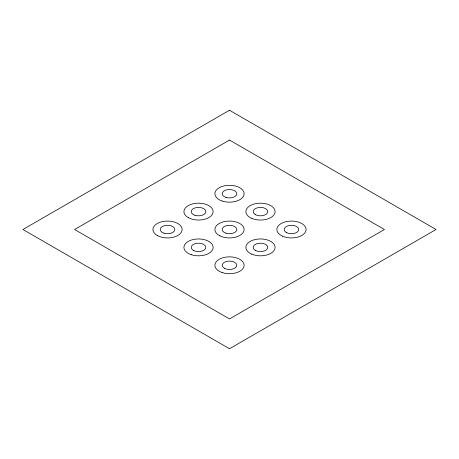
<?xml version="1.0" encoding="UTF-8"?>
<svg xmlns="http://www.w3.org/2000/svg" width="459" height="459" viewBox="0 0 459 459"><rect width="100%" height="100%" fill="white"/><g stroke="black" fill="none" stroke-linecap="round" stroke-linejoin="round"><path stroke-width="0.69" d="M229.5 110.252L22.95 229.5L229.5 348.748L436.05 229.5L229.5 110.252M229.5 140.064L74.587 229.5L229.5 318.936L384.412 229.5L229.5 140.064M157.207 235.461A14.608 8.434 0 0 0 181.644 231.68A14.608 8.434 0 0 0 163.754 221.353A14.608 8.434 0 0 0 157.207 235.461M191.214 254.688A14.608 8.434 0 0 0 213.125 247.39A14.608 8.434 0 0 0 191.214 240.086A14.608 8.434 0 0 0 191.214 254.688M222.196 272.577A14.608 8.434 0 0 0 244.108 265.273A14.608 8.434 0 0 0 222.196 257.975A14.608 8.434 0 0 0 222.196 272.577M251.589 254.074A14.608 8.434 0 0 0 274.964 248.491A14.608 8.434 0 0 0 254.9 239.598A14.608 8.434 0 0 0 251.589 254.074M282.641 236.219A14.608 8.434 0 0 0 305.958 230.55A14.608 8.434 0 0 0 285.796 221.731A14.608 8.434 0 0 0 282.641 236.219M251.916 218.444A14.608 8.434 0 0 0 275.01 212.483A14.608 8.434 0 0 0 254.521 203.916A14.608 8.434 0 0 0 251.916 218.444M222.196 201.025A14.608 8.434 0 0 0 244.108 193.727A14.608 8.434 0 0 0 222.196 186.423A14.608 8.434 0 0 0 222.196 201.025M188.328 217.652A14.608 8.434 0 0 0 212.672 213.687A14.608 8.434 0 0 0 194.553 203.498A14.608 8.434 0 0 0 188.328 217.652M219.614 235.708A14.608 8.434 0 0 0 243.752 231.342A14.608 8.434 0 0 0 225.134 221.45A14.608 8.434 0 0 0 219.614 235.708M163.886 233.149A7.304 4.217 0 0 0 174.839 229.5A7.304 4.217 0 0 0 163.886 225.851A7.304 4.217 0 0 0 163.886 233.149M193.354 250.367A7.304 4.217 0 0 0 205.569 248.48A7.304 4.217 0 0 0 196.63 243.316A7.304 4.217 0 0 0 193.354 250.367M224.336 268.257A7.304 4.217 0 0 0 236.551 266.369A7.304 4.217 0 0 0 227.612 261.205A7.304 4.217 0 0 0 224.336 268.257M255.319 250.367A7.304 4.217 0 0 0 267.534 248.48A7.304 4.217 0 0 0 258.595 243.316A7.304 4.217 0 0 0 255.319 250.367M286.301 232.483A7.304 4.217 0 0 0 298.516 230.59A7.304 4.217 0 0 0 289.577 225.426A7.304 4.217 0 0 0 286.301 232.483M255.319 214.594A7.304 4.217 0 0 0 267.534 212.706A7.304 4.217 0 0 0 258.595 207.543A7.304 4.217 0 0 0 255.319 214.594M225.851 233.149A7.304 4.217 0 0 0 236.804 229.5A7.304 4.217 0 0 0 225.851 225.851A7.304 4.217 0 0 0 225.851 233.149M194.868 215.265A7.304 4.217 0 0 0 205.821 211.61A7.304 4.217 0 0 0 194.868 207.961A7.304 4.217 0 0 0 194.868 215.265M225.851 197.376A7.304 4.217 0 0 0 236.804 193.727A7.304 4.217 0 0 0 225.851 190.072A7.304 4.217 0 0 0 225.851 197.376"/></g></svg>
